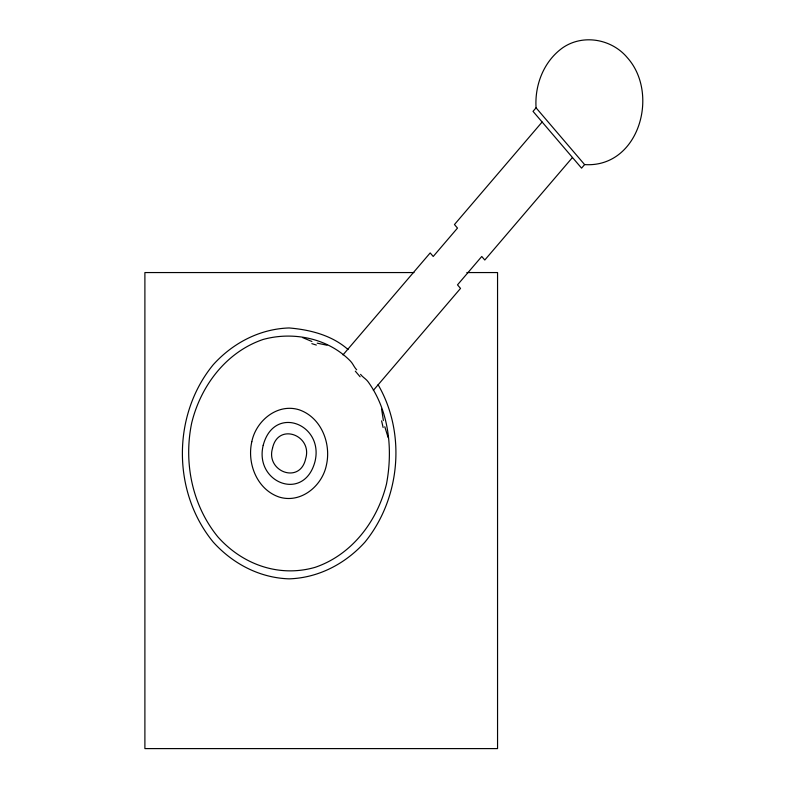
<?xml version="1.0" encoding="UTF-8"?>
<svg xmlns="http://www.w3.org/2000/svg" width="788" height="788" viewBox="0 0 788 788"><rect width="100%" height="100%" fill="white"/><g stroke="black" fill="none" stroke-linecap="round" stroke-linejoin="round"><path stroke-width="1.18" d="M536.067 107.818L533.023 111.364L581.574 168.139L584.607 164.594C638.812 168.179 659.861 94.028 627.406 57.77C611.852 38.976 583.031 33.726 562.662 47.802C543.759 61.297 534.579 85.045 536.067 107.818L584.607 164.594M342.997 354.896L430.189 252.928L433.223 256.474L457.493 228.087L454.459 224.541L542.134 122.012M373.345 390.375L460.527 288.408L457.493 284.862L481.764 256.474L484.797 260.02L572.472 157.492M413.995 272.559L144.893 272.559L144.893 748.6L497.553 748.6L497.553 272.559L466.831 272.559M326.981 345.213L317.2 343.164M311.91 341.5L302.562 337.559M311.841 343.647L316.343 345.055M348.069 349.547C331.955 335.255 310.147 329.739 289.107 327.956C259.695 328.911 232.795 343.056 213.252 364.696C172.109 414.813 172.109 491.998 213.252 542.114C232.795 563.765 259.695 577.909 289.107 578.855C318.51 577.909 345.41 563.765 364.952 542.114C400.402 498.587 406.303 433.262 378.073 384.682M356.698 369.828C354.068 367.178 352.965 363.573 350.286 360.943C328.025 338.219 293.264 331.098 263.005 339.5C226.107 352.108 200.773 385.825 191.711 422.89C183.466 462.467 192.095 505.177 217.803 536.795C242.399 564.504 279.021 577.732 315.2 567.311C352.098 554.703 377.432 520.986 386.504 483.93C393.025 449.337 389.114 411.011 368.163 381.855C366.046 378.861 362.726 377.304 360.569 374.359M355.309 371.158L360.116 376.782M388.169 437.675L384.79 426.741M383.372 420.556L381.619 409.11M381.599 420.891L383.116 427.48M251.805 441.723C246.821 463.442 257.016 489.486 279.11 497.031C300.809 503.827 322.243 486.019 326.409 465.097C331.384 443.378 321.199 417.335 299.095 409.78C277.396 402.993 255.962 420.802 251.805 441.723M263.202 445.289C254.081 482.729 304.178 502.626 315.003 461.522C324.134 424.082 274.027 404.195 263.202 445.289M272.53 448.214C265.448 471.549 300.169 484.748 305.685 458.606C312.757 435.271 278.036 422.072 272.53 448.214"/></g></svg>
